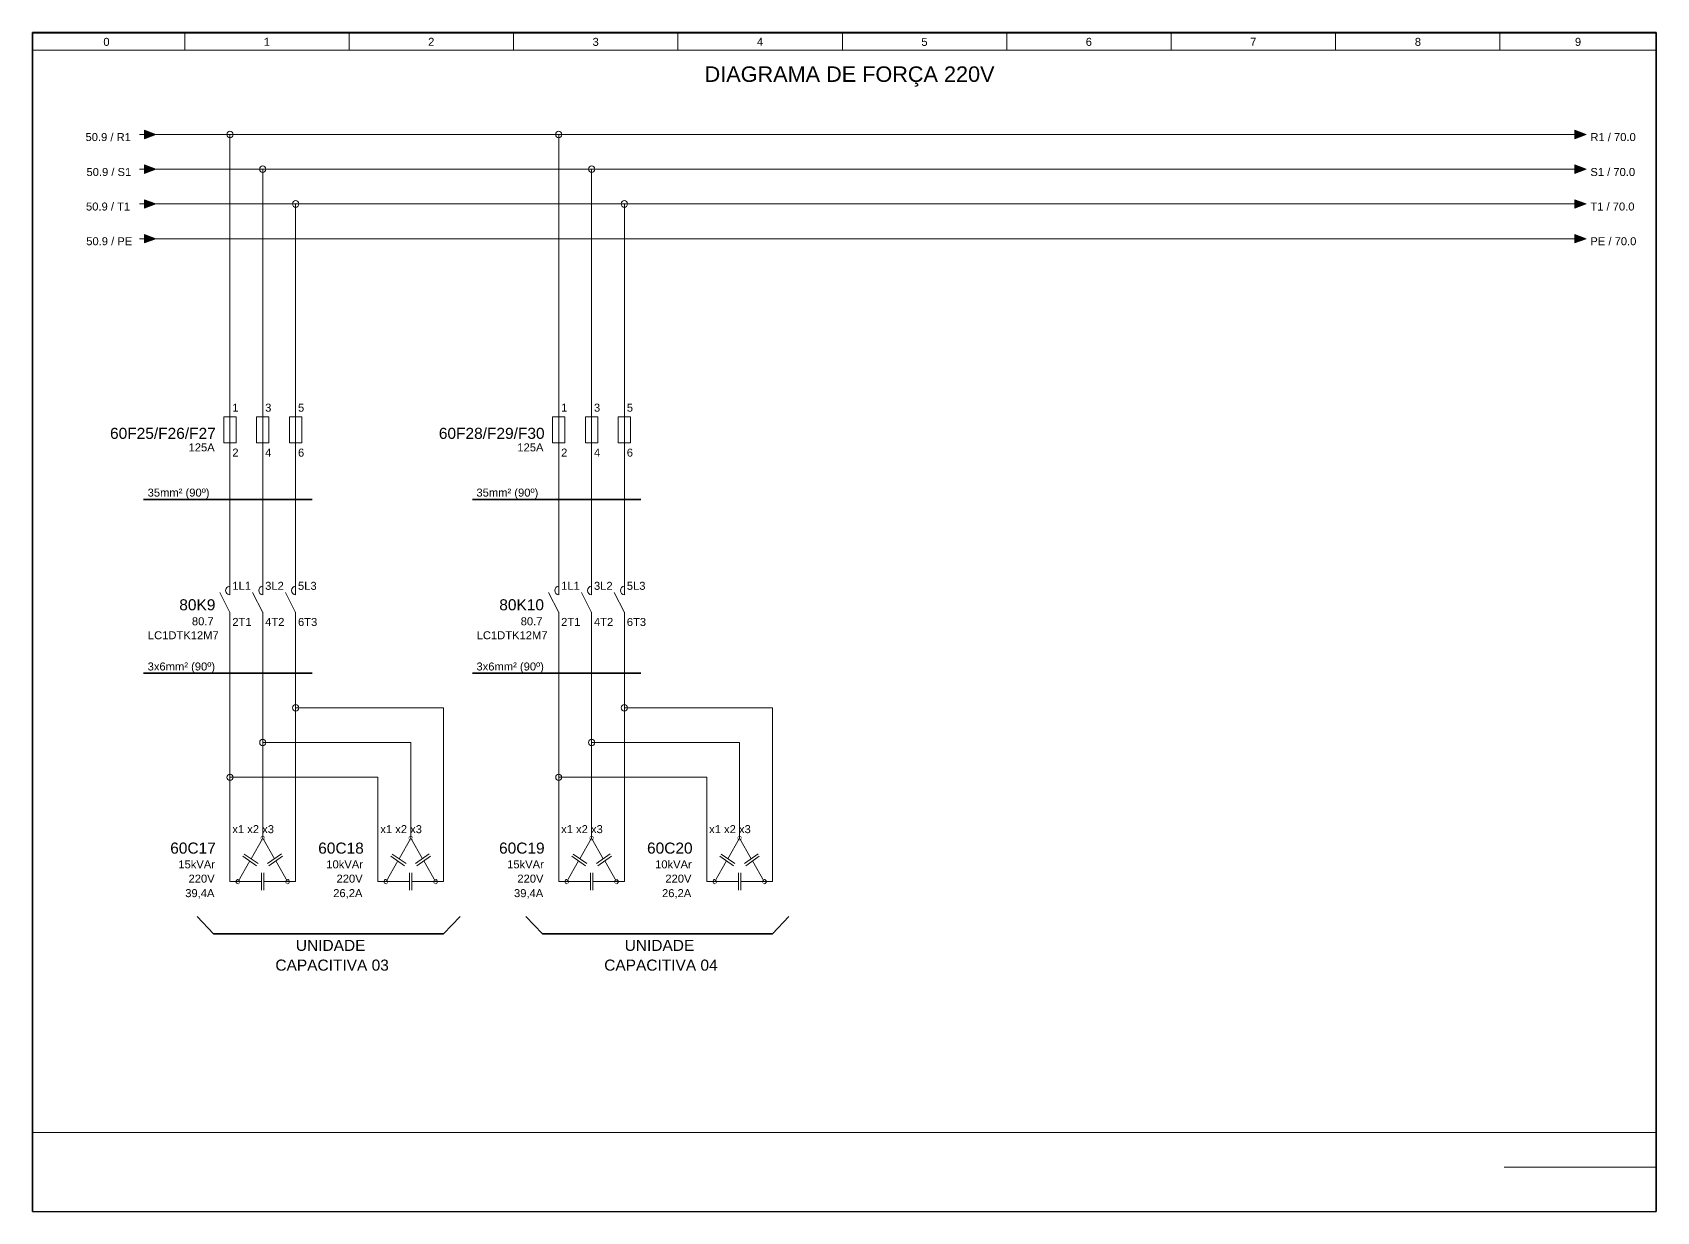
# Model space of a CAD drawing. Header units: millimetres. Extents: x 1004 to 59588, y 686 to 38112.
# Drawn here: x 11146 to 15161, y 5868 to 8784 of the extents above; entities that cross this region are included whole.
import ezdxf

# ---------------------------------------------------------------- set-up
doc = ezdxf.new("R2010")
doc.units = ezdxf.units.MM
for name, color, linetype in [('PDF7_Geometry', 7, 'Continuous'), ('PDF7_Solid Fills', 7, 'Continuous'), ('PDF7_Text', 7, 'Continuous')]:
    doc.layers.add(name, color=color, linetype=linetype)
doc.styles.add('PDF Arial', font='arial.ttf')

msp = doc.modelspace()

# ---------------------------------------------------------------- hatches: boundary and pattern name
at = {"layer": 'PDF7_Geometry', "transparency": 33554559}
msp.add_hatch(color=256, dxfattribs=at).paths.add_polyline_path([(14963.39, 8272.67), (14966.92, 8272.67), (14968.1, 8273.84), (14966.92, 8275.02), (14963.39, 8275.02)])
h = msp.add_hatch(color=256, dxfattribs=at)
h.paths.add_polyline_path([(11715.16, 6791.49), (11720.45, 6791.49)], flags=0)
h.paths.add_polyline_path([(11720.45, 6791.49, 0.4166667), (11715.16, 6796.78)], flags=0)
h.paths.add_polyline_path([(11715.16, 6796.78, 0.4166667), (11709.87, 6791.49)], flags=0)
h.paths.add_polyline_path([(11709.87, 6791.49, 0.4166667), (11715.16, 6786.2)], flags=0)
h.paths.add_polyline_path([(11715.16, 6786.2, 0.4166667), (11720.45, 6791.49)], flags=0)
h = msp.add_hatch(color=256, dxfattribs=at)
h.paths.add_polyline_path([(12081.04, 6791.49), (12086.33, 6791.49)], flags=0)
h.paths.add_polyline_path([(12086.33, 6791.49, 0.4166667), (12081.04, 6796.78)], flags=0)
h.paths.add_polyline_path([(12081.04, 6796.78, 0.4166667), (12075.75, 6791.49)], flags=0)
h.paths.add_polyline_path([(12075.75, 6791.49, 0.4166667), (12081.04, 6786.2)], flags=0)
h.paths.add_polyline_path([(12081.04, 6786.2, 0.4166667), (12086.33, 6791.49)], flags=0)
h = msp.add_hatch(color=256, dxfattribs=at)
h.paths.add_polyline_path([(12528.1, 6791.49), (12533.39, 6791.49)], flags=0)
h.paths.add_polyline_path([(12533.39, 6791.49, 0.4166667), (12528.1, 6796.78)], flags=0)
h.paths.add_polyline_path([(12528.1, 6796.78, 0.4166667), (12522.81, 6791.49)], flags=0)
h.paths.add_polyline_path([(12522.81, 6791.49, 0.4166667), (12528.1, 6786.2)], flags=0)
h.paths.add_polyline_path([(12528.1, 6786.2, 0.4166667), (12533.39, 6791.49)], flags=0)
h = msp.add_hatch(color=256, dxfattribs=at)
h.paths.add_polyline_path([(12893.98, 6791.49), (12899.28, 6791.49)], flags=0)
h.paths.add_polyline_path([(12899.28, 6791.49, 0.4166667), (12893.98, 6796.78)], flags=0)
h.paths.add_polyline_path([(12893.98, 6796.78, 0.4166667), (12888.69, 6791.49)], flags=0)
h.paths.add_polyline_path([(12888.69, 6791.49, 0.4166667), (12893.98, 6786.2)], flags=0)
h.paths.add_polyline_path([(12893.98, 6786.2, 0.4166667), (12899.28, 6791.49)], flags=0)
h = msp.add_hatch(color=256, dxfattribs=at)
h.paths.add_polyline_path([(11653.98, 6683.84), (11659.28, 6683.84)], flags=0)
h.paths.add_polyline_path([(11659.28, 6683.84, 0.4166667), (11653.98, 6689.14)], flags=0)
h.paths.add_polyline_path([(11653.98, 6678.55, 0.4166667), (11659.28, 6683.84)], flags=0)
h = msp.add_hatch(color=256, dxfattribs=at)
h.paths.add_polyline_path([(11776.33, 6683.84), (11781.04, 6683.84)], flags=0)
h.paths.add_polyline_path([(11776.33, 6689.14, 0.4166667), (11771.04, 6683.84)], flags=0)
h.paths.add_polyline_path([(11771.04, 6683.84, 0.4166667), (11776.33, 6678.55)], flags=0)
h = msp.add_hatch(color=256, dxfattribs=at)
h.paths.add_polyline_path([(12019.86, 6683.84), (12025.16, 6683.84)], flags=0)
h.paths.add_polyline_path([(12025.16, 6683.84, 0.4166667), (12019.86, 6689.14)], flags=0)
h.paths.add_polyline_path([(12019.86, 6678.55, 0.4166667), (12025.16, 6683.84)], flags=0)
h = msp.add_hatch(color=256, dxfattribs=at)
h.paths.add_polyline_path([(12142.22, 6683.84), (12146.92, 6683.84)], flags=0)
h.paths.add_polyline_path([(12142.22, 6689.14, 0.4166667), (12136.92, 6683.84)], flags=0)
h.paths.add_polyline_path([(12136.92, 6683.84, 0.4166667), (12142.22, 6678.55)], flags=0)
h = msp.add_hatch(color=256, dxfattribs=at)
h.paths.add_polyline_path([(12466.92, 6683.84), (12472.22, 6683.84)], flags=0)
h.paths.add_polyline_path([(12472.22, 6683.84, 0.4166667), (12466.92, 6689.14)], flags=0)
h.paths.add_polyline_path([(12466.92, 6678.55, 0.4166667), (12472.22, 6683.84)], flags=0)
h = msp.add_hatch(color=256, dxfattribs=at)
h.paths.add_polyline_path([(12589.28, 6683.84), (12593.98, 6683.84)], flags=0)
h.paths.add_polyline_path([(12589.28, 6689.14, 0.4166667), (12583.98, 6683.84)], flags=0)
h.paths.add_polyline_path([(12583.98, 6683.84, 0.4166667), (12589.28, 6678.55)], flags=0)
h = msp.add_hatch(color=256, dxfattribs=at)
h.paths.add_polyline_path([(12832.81, 6683.84), (12838.1, 6683.84)], flags=0)
h.paths.add_polyline_path([(12838.1, 6683.84, 0.4166667), (12832.81, 6689.14)], flags=0)
h.paths.add_polyline_path([(12832.81, 6678.55, 0.4166667), (12838.1, 6683.84)], flags=0)
h = msp.add_hatch(color=256, dxfattribs=at)
h.paths.add_polyline_path([(12955.16, 6683.84), (12959.86, 6683.84)], flags=0)
h.paths.add_polyline_path([(12955.16, 6689.14, 0.4166667), (12949.86, 6683.84)], flags=0)
h.paths.add_polyline_path([(12949.86, 6683.84, 0.4166667), (12955.16, 6678.55)], flags=0)

# ---------------------------------------------------------------- linework, layer by layer
at = {"layer": 'PDF7_Geometry', "lineweight": 25}
for points in [[(15160.45, 8783.84), (11145.75, 8783.84), (11145.75, 5867.96), (15160.45, 5867.96)], [(11145.75, 5867.96), (11145.75, 8783.84)], [(15160.45, 8782.67), (11145.75, 8782.67)], [(15160.45, 5867.96), (15160.45, 8783.84)]]:
    msp.add_lwpolyline(points, close=True, dxfattribs=at)
at = {"layer": 'PDF7_Geometry', "lineweight": 13}
for points in [[(11522.22, 8782.67), (11522.22, 8739.73)], [(11928.69, 8782.67), (11928.69, 8739.73)], [(12335.16, 8782.67), (12335.16, 8739.73)], [(12741.63, 8782.67), (12741.63, 8739.73)], [(13148.1, 8782.67), (13148.1, 8739.73)], [(13554.57, 8782.67), (13554.57, 8739.73)], [(13961.04, 8782.67), (13961.04, 8739.73)], [(14367.51, 8782.67), (14367.51, 8739.73)], [(14773.98, 8782.67), (14773.98, 8739.73)], [(11145.75, 8739.73), (15160.45, 8739.73)]]:
    msp.add_lwpolyline(points, dxfattribs=at)
at = {"layer": 'PDF7_Geometry', "lineweight": 18}
for points in [[(11410.45, 8531.49), (11422.81, 8531.49)], [(11613.39, 8531.49), (11653.98, 8531.49), (12446.92, 8531.49), (12446.92, 7843.84), (12446.92, 7757.96), (12446.92, 7414.43), (12446.92, 7393.25)], [(11633.98, 8531.49), (11633.98, 8510.31)], [(12426.33, 8531.49), (12466.92, 8531.49), (14966.92, 8531.49)], [(12446.92, 8531.49), (12446.92, 8510.31)], [(14946.92, 8531.49), (14959.28, 8531.49)], [(11410.45, 8445.61), (11422.81, 8445.61)], [(11430.45, 8445.61), (11715.16, 8445.61), (11715.16, 7843.84), (11715.16, 7757.96), (11715.16, 7414.43), (11715.16, 7393.25)], [(11694.57, 8445.61), (11735.16, 8445.61), (12528.1, 8445.61), (12528.1, 7843.84), (12528.1, 7757.96), (12528.1, 7414.43), (12528.1, 7393.25)], [(11715.16, 8445.61), (11715.16, 8424.43)], [(12507.51, 8445.61), (12548.69, 8445.61), (14966.92, 8445.61)], [(12528.1, 8445.61), (12528.1, 8424.43)], [(14946.92, 8445.61), (14959.28, 8445.61)], [(11410.45, 8359.73), (11422.81, 8359.73)], [(11430.45, 8359.73), (11796.33, 8359.73), (11796.33, 7843.84), (11796.33, 7757.96), (11796.33, 7414.43), (11796.33, 7393.25)], [(11776.33, 8359.73), (11816.92, 8359.73), (12609.28, 8359.73), (12609.28, 7843.84), (12609.28, 7757.96), (12609.28, 7414.43), (12609.28, 7393.25)], [(11796.33, 8359.73), (11796.33, 8337.96)], [(12589.28, 8359.73), (12629.86, 8359.73), (14966.92, 8359.73)], [(12609.28, 8359.73), (12609.28, 8337.96)], [(14946.92, 8359.73), (14959.28, 8359.73)], [(11410.45, 8273.84), (11422.81, 8273.84)], [(11430.45, 8273.84), (14966.92, 8273.84)], [(14946.92, 8273.84), (14959.28, 8273.84)], [(11608.69, 7398.55), (11633.98, 7349.73)], [(11689.87, 7398.55), (11715.16, 7349.73)], [(11771.04, 7398.55), (11796.33, 7349.73)], [(12421.63, 7398.55), (12446.92, 7349.73)], [(12502.81, 7398.55), (12528.1, 7349.73)], [(12583.98, 7398.55), (12609.28, 7349.73)], [(11633.98, 7350.31), (11633.98, 7328.55), (11633.98, 6942.08), (11633.98, 6812.67), (11633.98, 6683.84), (11712.22, 6683.84)], [(11715.16, 7350.31), (11715.16, 7328.55), (11715.16, 7027.96), (11715.16, 6812.67), (11715.16, 6791.49), (11686.34, 6740.31)], [(11796.33, 7350.31), (11796.33, 7328.55), (11796.33, 7113.84), (11796.33, 6812.67), (11796.33, 6683.84), (11718.1, 6683.84)], [(12446.92, 7350.31), (12446.92, 7328.55), (12446.92, 6942.08), (12446.92, 6812.67), (12446.92, 6683.84), (12525.16, 6683.84)], [(12528.1, 7350.31), (12528.1, 7328.55), (12528.1, 7027.96), (12528.1, 6812.67), (12528.1, 6791.49), (12499.28, 6740.31)], [(12609.28, 7350.31), (12609.28, 7328.55), (12609.28, 7113.84), (12609.28, 6812.67), (12609.28, 6683.84), (12531.04, 6683.84)], [(11796.33, 7135.02), (11796.33, 7092.08)], [(11796.33, 7113.84), (11816.92, 7113.84), (12162.22, 7113.84), (12162.22, 6812.67), (12162.22, 6683.84), (12083.98, 6683.84)], [(12142.22, 7113.84), (12162.22, 7113.84), (12162.22, 7092.08)], [(12609.28, 7135.02), (12609.28, 7092.08)], [(12609.28, 7113.84), (12629.86, 7113.84), (12975.16, 7113.84), (12975.16, 6812.67), (12975.16, 6683.84), (12896.92, 6683.84)], [(12955.16, 7113.84), (12975.16, 7113.84), (12975.16, 7092.08)], [(11715.16, 7049.14), (11715.16, 7006.2)], [(11715.16, 7027.96), (11735.16, 7027.96), (12081.04, 7027.96), (12081.04, 6812.67), (12081.04, 6791.49), (12052.22, 6740.31)], [(12060.45, 7027.96), (12081.04, 7027.96), (12081.04, 7006.2)], [(12528.1, 7049.14), (12528.1, 7006.2)], [(12528.1, 7027.96), (12548.69, 7027.96), (12893.98, 7027.96), (12893.98, 6812.67), (12893.98, 6791.49), (12865.16, 6740.31)], [(12873.39, 7027.96), (12893.98, 7027.96), (12893.98, 7006.2)], [(11633.98, 6963.25), (11633.98, 6920.31)], [(12446.92, 6963.25), (12446.92, 6920.31)], [(11633.98, 6942.08), (11653.98, 6942.08), (11999.86, 6942.08), (11999.86, 6812.67), (11999.86, 6683.84), (12078.1, 6683.84)], [(11979.28, 6942.08), (11999.86, 6942.08), (11999.86, 6920.31)], [(12446.92, 6942.08), (12466.92, 6942.08), (12812.81, 6942.08), (12812.81, 6812.67), (12812.81, 6683.84), (12891.04, 6683.84)], [(12792.22, 6942.08), (12812.81, 6942.08), (12812.81, 6920.31)], [(11715.16, 6791.49), (11743.98, 6740.31)], [(12081.04, 6791.49), (12109.86, 6740.31)], [(12528.1, 6791.49), (12556.92, 6740.31)], [(12893.98, 6791.49), (12922.81, 6740.31)], [(11665.75, 6746.78), (11699.87, 6723.25)], [(11669.28, 6752.08), (11703.39, 6728.55)], [(11726.92, 6728.55), (11761.04, 6752.67)], [(11730.45, 6723.25), (11763.98, 6746.78)], [(12031.63, 6746.78), (12065.75, 6723.25)], [(12035.16, 6752.08), (12069.28, 6728.55)], [(12092.81, 6728.55), (12126.92, 6752.67)], [(12096.33, 6723.25), (12129.86, 6746.78)], [(12479.28, 6746.78), (12512.81, 6723.25)], [(12482.22, 6752.08), (12516.33, 6728.55)], [(12539.86, 6728.55), (12573.98, 6752.67)], [(12543.39, 6723.25), (12576.92, 6746.78)], [(12845.16, 6746.78), (12878.69, 6723.25)], [(12848.1, 6752.08), (12882.22, 6728.55)], [(12905.75, 6728.55), (12939.86, 6752.67)], [(12909.28, 6723.25), (12942.81, 6746.78)], [(11682.81, 6735.02), (11653.98, 6683.84)], [(11712.22, 6705.61), (11712.22, 6662.67)], [(11718.1, 6705.61), (11718.1, 6662.67)], [(11747.51, 6735.02), (11776.33, 6683.84)], [(12048.69, 6735.02), (12019.86, 6683.84)], [(12078.1, 6705.61), (12078.1, 6662.67)], [(12083.98, 6705.61), (12083.98, 6662.67)], [(12113.39, 6735.02), (12142.22, 6683.84)], [(12495.75, 6735.02), (12466.92, 6683.84)], [(12525.16, 6705.61), (12525.16, 6662.67)], [(12531.04, 6705.61), (12531.04, 6662.67)], [(12560.45, 6735.02), (12589.28, 6683.84)], [(12861.63, 6735.02), (12832.81, 6683.84)], [(12891.04, 6705.61), (12891.04, 6662.67)], [(12896.92, 6705.61), (12896.92, 6662.67)], [(12926.33, 6735.02), (12955.16, 6683.84)]]:
    msp.add_lwpolyline(points, dxfattribs=at)
for points in [[(11422.81, 8520.9), (11422.81, 8542.08), (11451.04, 8531.49)], [(14959.28, 8520.9), (14959.28, 8542.08), (14987.51, 8531.49)], [(11422.81, 8435.02), (11422.81, 8456.2), (11451.04, 8445.61)], [(14959.28, 8435.02), (14959.28, 8456.2), (14987.51, 8445.61)], [(11422.81, 8349.14), (11422.81, 8370.31), (11451.04, 8359.73)], [(14959.28, 8349.14), (14959.28, 8370.31), (14987.51, 8359.73)], [(11422.81, 8263.25), (11422.81, 8284.43), (11451.04, 8273.84)], [(14959.28, 8263.25), (14959.28, 8284.43), (14987.51, 8273.84)], [(11618.69, 7769.14), (11649.28, 7769.14), (11649.28, 7833.25), (11618.69, 7833.25)], [(11699.87, 7769.14), (11730.45, 7769.14), (11730.45, 7833.25), (11699.87, 7833.25)], [(11781.04, 7769.14), (11811.63, 7769.14), (11811.63, 7833.25), (11781.04, 7833.25)], [(12431.63, 7769.14), (12462.22, 7769.14), (12462.22, 7833.25), (12431.63, 7833.25)], [(12512.81, 7769.14), (12543.39, 7769.14), (12543.39, 7833.25), (12512.81, 7833.25)], [(12593.98, 7769.14), (12624.57, 7769.14), (12624.57, 7833.25), (12593.98, 7833.25)]]:
    msp.add_lwpolyline(points, close=True, dxfattribs=at)
msp.add_lwpolyline([(11430.45, 8531.49), (11633.98, 8531.49), (11633.98, 7843.84), (11633.98, 7757.96), (11633.98, 7414.43), (11633.98, 7393.25, -1.0041929), (11633.98, 7414.43)], format="xyb", dxfattribs=at)
at = {"layer": 'PDF7_Geometry', "lineweight": 35}
for points in [[(11420.45, 7629.14), (11836.92, 7629.14)], [(12233.39, 7629.14), (12649.86, 7629.14)], [(11420.45, 7199.73), (11836.92, 7199.73)], [(12233.39, 7199.73), (12649.86, 7199.73)], [(11552.81, 6597.96), (11593.39, 6555.02), (12162.22, 6555.02), (12202.81, 6597.96)], [(12365.75, 6597.96), (12406.33, 6555.02), (12975.16, 6555.02), (13015.75, 6597.96)]]:
    msp.add_lwpolyline(points, dxfattribs=at)
at = {"layer": 'PDF7_Geometry', "lineweight": 9}
for points in [[(11145.75, 6063.25), (15161.04, 6063.25)], [(14783.98, 5977.37), (15159.28, 5977.37)]]:
    msp.add_lwpolyline(points, dxfattribs=at)
at = {"layer": 'PDF7_Geometry', "color": 7, "lineweight": 13, "true_color": 0xffffff}
msp.add_lwpolyline([(11145.76, 5867.96), (11145.75, 5867.97)], dxfattribs=at)
at = {"layer": 'PDF7_Geometry', "lineweight": 25}
msp.add_lwpolyline([(11145.75, 5867.96), (15160.45, 5867.96)], dxfattribs=at)
msp.add_lwpolyline([(11145.75, 5867.96), (15160.45, 5867.96)], dxfattribs=at)
at = {"layer": 'PDF7_Geometry', "lineweight": 18}
for points in [[(11633.98, 8539.73), (11629.87, 8539.73), (11626.34, 8536.2), (11626.34, 8531.49)], [(11626.34, 8531.49), (11626.34, 8527.37), (11629.87, 8523.25), (11633.98, 8523.25)], [(11641.63, 8531.49), (11641.63, 8536.2), (11638.1, 8539.73), (11633.98, 8539.73)], [(11633.98, 8523.25), (11638.1, 8523.25), (11641.63, 8527.37), (11641.63, 8531.49)], [(12446.92, 8539.73), (12442.81, 8539.73), (12439.28, 8536.2), (12439.28, 8531.49)], [(12439.28, 8531.49), (12439.28, 8527.37), (12442.81, 8523.25), (12446.92, 8523.25)], [(12454.57, 8531.49), (12454.57, 8536.2), (12451.04, 8539.73), (12446.92, 8539.73)], [(12446.92, 8523.25), (12451.04, 8523.25), (12454.57, 8527.37), (12454.57, 8531.49)], [(11715.16, 8453.84), (11711.04, 8453.84), (11707.51, 8450.31), (11707.51, 8445.61)], [(11707.51, 8445.61), (11707.51, 8440.9), (11711.04, 8437.37), (11715.16, 8437.37)], [(11722.81, 8445.61), (11722.81, 8450.31), (11719.28, 8453.84), (11715.16, 8453.84)], [(11715.16, 8437.37), (11719.28, 8437.37), (11722.81, 8440.9), (11722.81, 8445.61)], [(12528.1, 8453.84), (12523.98, 8453.84), (12520.45, 8450.31), (12520.45, 8445.61)], [(12520.45, 8445.61), (12520.45, 8440.9), (12523.98, 8437.37), (12528.1, 8437.37)], [(12535.75, 8445.61), (12535.75, 8450.31), (12532.22, 8453.84), (12528.1, 8453.84)], [(12528.1, 8437.37), (12532.22, 8437.37), (12535.75, 8440.9), (12535.75, 8445.61)], [(11796.33, 8367.96), (11792.22, 8367.96), (11788.69, 8364.43), (11788.69, 8359.73)], [(11788.69, 8359.73), (11788.69, 8355.02), (11792.22, 8351.49), (11796.33, 8351.49)], [(11803.98, 8359.73), (11803.98, 8364.43), (11800.45, 8367.96), (11796.33, 8367.96)], [(11796.33, 8351.49), (11800.45, 8351.49), (11803.98, 8355.02), (11803.98, 8359.73)], [(12609.28, 8367.96), (12605.16, 8367.96), (12601.63, 8364.43), (12601.63, 8359.73)], [(12601.63, 8359.73), (12601.63, 8355.02), (12605.16, 8351.49), (12609.28, 8351.49)], [(12616.92, 8359.73), (12616.92, 8364.43), (12613.39, 8367.96), (12609.28, 8367.96)], [(12609.28, 8351.49), (12613.39, 8351.49), (12616.92, 8355.02), (12616.92, 8359.73)], [(11715.16, 7414.43), (11709.28, 7414.43), (11705.16, 7409.73), (11705.16, 7403.84)], [(11705.16, 7403.84), (11705.16, 7397.96), (11709.28, 7393.25), (11715.16, 7393.25)], [(11796.33, 7414.43), (11791.04, 7414.43), (11786.33, 7409.73), (11786.33, 7403.84)], [(11786.33, 7403.84), (11786.33, 7397.96), (11791.04, 7393.25), (11796.33, 7393.25)], [(12446.92, 7414.43), (12441.04, 7414.43), (12436.92, 7409.73), (12436.92, 7403.84)], [(12436.92, 7403.84), (12436.92, 7397.96), (12441.04, 7393.25), (12446.92, 7393.25)], [(12528.1, 7414.43), (12522.22, 7414.43), (12518.1, 7409.73), (12518.1, 7403.84)], [(12518.1, 7403.84), (12518.1, 7397.96), (12522.22, 7393.25), (12528.1, 7393.25)], [(12609.28, 7414.43), (12603.98, 7414.43), (12599.28, 7409.73), (12599.28, 7403.84)], [(12599.28, 7403.84), (12599.28, 7397.96), (12603.98, 7393.25), (12609.28, 7393.25)], [(11796.33, 7121.49), (11792.22, 7121.49), (11788.69, 7117.96), (11788.69, 7113.84)], [(11788.69, 7113.84), (11788.69, 7109.14), (11792.22, 7105.61), (11796.33, 7105.61)], [(11803.98, 7113.84), (11803.98, 7117.96), (11800.45, 7121.49), (11796.33, 7121.49)], [(11796.33, 7105.61), (11800.45, 7105.61), (11803.98, 7109.14), (11803.98, 7113.84)], [(12609.28, 7121.49), (12605.16, 7121.49), (12601.63, 7117.96), (12601.63, 7113.84)], [(12601.63, 7113.84), (12601.63, 7109.14), (12605.16, 7105.61), (12609.28, 7105.61)], [(12616.92, 7113.84), (12616.92, 7117.96), (12613.39, 7121.49), (12609.28, 7121.49)], [(12609.28, 7105.61), (12613.39, 7105.61), (12616.92, 7109.14), (12616.92, 7113.84)], [(11715.16, 7035.61), (11711.04, 7035.61), (11707.51, 7032.08), (11707.51, 7027.96)], [(11707.51, 7027.96), (11707.51, 7023.25), (11711.04, 7019.73), (11715.16, 7019.73)], [(11722.81, 7027.96), (11722.81, 7032.08), (11719.28, 7035.61), (11715.16, 7035.61)], [(11715.16, 7019.73), (11719.28, 7019.73), (11722.81, 7023.25), (11722.81, 7027.96)], [(12528.1, 7035.61), (12523.98, 7035.61), (12520.45, 7032.08), (12520.45, 7027.96)], [(12520.45, 7027.96), (12520.45, 7023.25), (12523.98, 7019.73), (12528.1, 7019.73)], [(12535.75, 7027.96), (12535.75, 7032.08), (12532.22, 7035.61), (12528.1, 7035.61)], [(12528.1, 7019.73), (12532.22, 7019.73), (12535.75, 7023.25), (12535.75, 7027.96)], [(11633.98, 6949.73), (11629.87, 6949.73), (11626.34, 6946.2), (11626.34, 6942.08)], [(11641.63, 6942.08), (11641.63, 6946.2), (11638.1, 6949.73), (11633.98, 6949.73)], [(12446.92, 6949.73), (12442.81, 6949.73), (12439.28, 6946.2), (12439.28, 6942.08)], [(12454.57, 6942.08), (12454.57, 6946.2), (12451.04, 6949.73), (12446.92, 6949.73)], [(11626.34, 6942.08), (11626.34, 6937.37), (11629.87, 6933.84), (11633.98, 6933.84)], [(11633.98, 6933.84), (11638.1, 6933.84), (11641.63, 6937.37), (11641.63, 6942.08)], [(12439.28, 6942.08), (12439.28, 6937.37), (12442.81, 6933.84), (12446.92, 6933.84)], [(12446.92, 6933.84), (12451.04, 6933.84), (12454.57, 6937.37), (12454.57, 6942.08)], [(11653.98, 6689.14), (11651.63, 6689.14), (11649.28, 6686.78), (11649.28, 6683.84)], [(11649.28, 6683.84), (11649.28, 6680.9), (11651.63, 6678.55), (11653.98, 6678.55)], [(11781.04, 6683.84), (11781.04, 6686.78), (11778.69, 6689.14), (11776.33, 6689.14)], [(11776.33, 6678.55), (11778.69, 6678.55), (11781.04, 6680.9), (11781.04, 6683.84)], [(12019.86, 6689.14), (12016.92, 6689.14), (12015.16, 6686.78), (12015.16, 6683.84)], [(12015.16, 6683.84), (12015.16, 6680.9), (12016.92, 6678.55), (12019.86, 6678.55)], [(12146.92, 6683.84), (12146.92, 6686.78), (12144.57, 6689.14), (12142.22, 6689.14)], [(12142.22, 6678.55), (12144.57, 6678.55), (12146.92, 6680.9), (12146.92, 6683.84)], [(12466.92, 6689.14), (12464.57, 6689.14), (12462.22, 6686.78), (12462.22, 6683.84)], [(12462.22, 6683.84), (12462.22, 6680.9), (12464.57, 6678.55), (12466.92, 6678.55)], [(12593.98, 6683.84), (12593.98, 6686.78), (12591.63, 6689.14), (12589.28, 6689.14)], [(12589.28, 6678.55), (12591.63, 6678.55), (12593.98, 6680.9), (12593.98, 6683.84)], [(12832.81, 6689.14), (12830.45, 6689.14), (12828.1, 6686.78), (12828.1, 6683.84)], [(12828.1, 6683.84), (12828.1, 6680.9), (12830.45, 6678.55), (12832.81, 6678.55)], [(12959.86, 6683.84), (12959.86, 6686.78), (12957.51, 6689.14), (12955.16, 6689.14)], [(12955.16, 6678.55), (12957.51, 6678.55), (12959.86, 6680.9), (12959.86, 6683.84)]]:
    msp.add_open_spline(points, degree=3, dxfattribs=at)
at = {"layer": 'PDF7_Solid Fills', "lineweight": 18, "transparency": 33554559}
for points in [[(11422.81, 8542.08), (11451.04, 8531.49), (11422.81, 8520.9)], [(14959.28, 8542.08), (14987.51, 8531.49), (14959.28, 8520.9)], [(11422.81, 8456.2), (11451.04, 8445.61), (11422.81, 8435.02)], [(14959.28, 8456.2), (14987.51, 8445.61), (14959.28, 8435.02)], [(11422.81, 8370.31), (11451.04, 8359.73), (11422.81, 8349.14)], [(14959.28, 8370.31), (14987.51, 8359.73), (14959.28, 8349.14)], [(11422.81, 8284.43), (11451.04, 8273.84), (11422.81, 8263.25)], [(14959.28, 8284.43), (14987.51, 8273.84), (14959.28, 8263.25)]]:
    msp.add_solid(points, dxfattribs=at)

# ---------------------------------------------------------------- texts
at = {"layer": 'PDF7_Text', "attachment_point": 7, "style": 'PDF Arial'}
for s, insert, char_height in [('0', (11321.04, 8750.48), 19.79), ('1', (11717.51, 8750.9), 19.79), ('2', (12123.99, 8750.9), 19.79), ('3', (12530.46, 8750.48), 19.79), ('4', (12936.93, 8750.9), 19.79), ('5', (13343.4, 8750.48), 19.79), ('6', (13749.88, 8750.48), 19.79), ('7', (14156.35, 8750.9), 19.79), ('8', (14563.41, 8750.44), 19.79), ('9', (14959.3, 8750.51), 19.79), ('DIAGRAMA DE FORÇA 220V', (12807.51, 8649.85), 38.3174), ('50.9 / R1', (11276.91, 8515.02), 19.79), ('R1 / 70.0', (14997.51, 8515.02), 19.79), ('50.9 / S1', (11279.27, 8428.63), 19.79), ('S1 / 70.0', (14997.51, 8428.63), 19.79), ('50.9 / T1', (11278.09, 8343.25), 19.79), ('T1 / 70.0', (14997.51, 8343.25), 19.79), ('50.9 / PE', (11278.68, 8257.37), 19.79), ('PE / 70.0', (14997.51, 8257.37), 19.79), ('1', (11639.87, 7846.2), 19.79), ('3', (11721.04, 7845.78), 19.79), ('5', (11802.22, 7845.78), 19.79), ('1', (12452.81, 7846.2), 19.79), ('3', (12533.98, 7845.78), 19.79), ('5', (12615.16, 7845.78), 19.79), ('60F25/F26/F27', (11337.51, 7778.38), 27.3696), ('60F28/F29/F30', (12150.45, 7778.38), 27.3696), ('125A', (11531.63, 7747.54), 19.79), ('2', (11639.87, 7735.02), 19.79), ('4', (11721.04, 7735.02), 19.79), ('6', (11802.22, 7734.6), 19.79), ('125A', (12344.57, 7747.54), 19.79), ('2', (12452.81, 7735.02), 19.79), ('4', (12533.98, 7735.02), 19.79), ('6', (12615.16, 7734.6), 19.79), ('35mm² (90º)', (11430.45, 7630.05), 19.7903), ('35mm² (90º)', (12243.4, 7630.05), 19.7903), ('1L1', (11639.87, 7405.61), 19.79), ('3L2', (11721.04, 7405.19), 19.79), ('5L3', (11802.22, 7405.19), 19.79), ('1L1', (12452.81, 7405.61), 19.79), ('3L2', (12533.98, 7405.19), 19.79), ('5L3', (12615.16, 7405.19), 19.79), ('80K9', (11508.69, 7354.38), 27.37), ('80K10', (12299.87, 7354.38), 27.37), ('80.7', (11539.86, 7317.5), 19.79), ('2T1', (11639.87, 7316.2), 19.79), ('4T2', (11721.04, 7316.2), 19.79), ('6T3', (11802.22, 7315.78), 19.79), ('80.7', (12352.81, 7317.5), 19.79), ('2T1', (12452.81, 7316.2), 19.79), ('4T2', (12533.98, 7316.2), 19.79), ('6T3', (12615.16, 7315.78), 19.79), ('LC1DTK12M7', (11431.04, 7282.89), 19.79), ('LC1DTK12M7', (12243.98, 7282.89), 19.79), ('3x6mm² (90º)', (11430.45, 7200.05), 19.7903), ('3x6mm² (90º)', (12243.4, 7200.05), 19.7903), ('x1 x2 x3', (11639.87, 6803.42), 19.79), ('x1 x2 x3', (12005.75, 6803.42), 19.79), ('x1 x2 x3', (12452.81, 6803.42), 19.79), ('x1 x2 x3', (12818.69, 6803.42), 19.79), ('60C17', (11486.34, 6752.68), 27.37), ('60C18', (11852.22, 6752.62), 27.37), ('60C19', (12299.28, 6752.68), 27.37), ('60C20', (12665.16, 6752.68), 27.37), ('15kVAr', (11506.34, 6716.37), 19.79), ('10kVAr', (11872.22, 6716.37), 19.79), ('15kVAr', (12319.28, 6716.37), 19.79), ('10kVAr', (12685.16, 6716.37), 19.79), ('39,4A', (11523.39, 6641.79), 19.79), ('220V', (11531.63, 6681.07), 19.79), ('26,2A', (11889.28, 6641.79), 19.79), ('220V', (11897.51, 6681.07), 19.79), ('39,4A', (12336.34, 6641.79), 19.79), ('220V', (12344.57, 6681.07), 19.79), ('26,2A', (12702.22, 6641.79), 19.79), ('220V', (12710.45, 6681.07), 19.79), ('UNIDADE', (11796.93, 6512.09), 27.37), ('UNIDADE', (12609.87, 6512.09), 27.37), ('CAPACITIVA 03', (11746.34, 6463.26), 27.3696), ('CAPACITIVA 04', (12559.28, 6463.26), 27.3696)]:
    msp.add_mtext(s, dxfattribs=dict(at, insert=insert, char_height=char_height))

doc.saveas('drawing.dxf')
